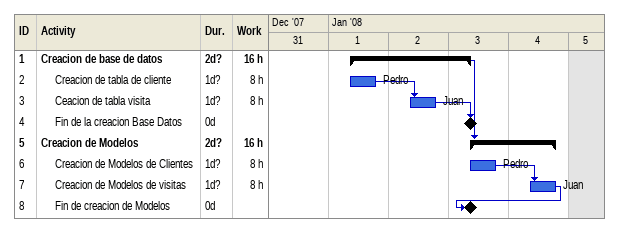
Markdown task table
| ID | Level | Task | Duration | Start | Finish | Predecessors | Resources | Work (h) |
|---|---|---|---|---|---|---|---|---|
| 1 | 1 | **Creacion de base de datos** | 2d? | 2008-01-01 | 2008-01-03 |  |  | 16 |
| 2 | 2 | Creacion de tabla de cliente | 1d? | 2008-01-01 | 2008-01-01 |  | Pedro | 8 |
| 3 | 2 | Ceacion de tabla visita | 1d? | 2008-01-02 | 2008-01-02 | 2 | Juan | 8 |
| 4 | 2 | Fin de la creacion Base Datos | 0d | 2008-01-03 | 2008-01-03 | 3 |  |  |
| 5 | 1 | **Creacion de Modelos** | 2d? | 2008-01-03 | 2008-01-04 | 1 |  | 16 |
| 6 | 2 | Creacion de Modelos de Clientes | 1d? | 2008-01-03 | 2008-01-03 |  | Pedro | 8 |
| 7 | 2 | Creacion de Modelos de visitas | 1d? | 2008-01-04 | 2008-01-04 | 6 | Juan | 8 |
| 8 | 2 | Fin de creacion de Modelos | 0d | 2008-01-03 | 2008-01-03 | 7 |  |  |
